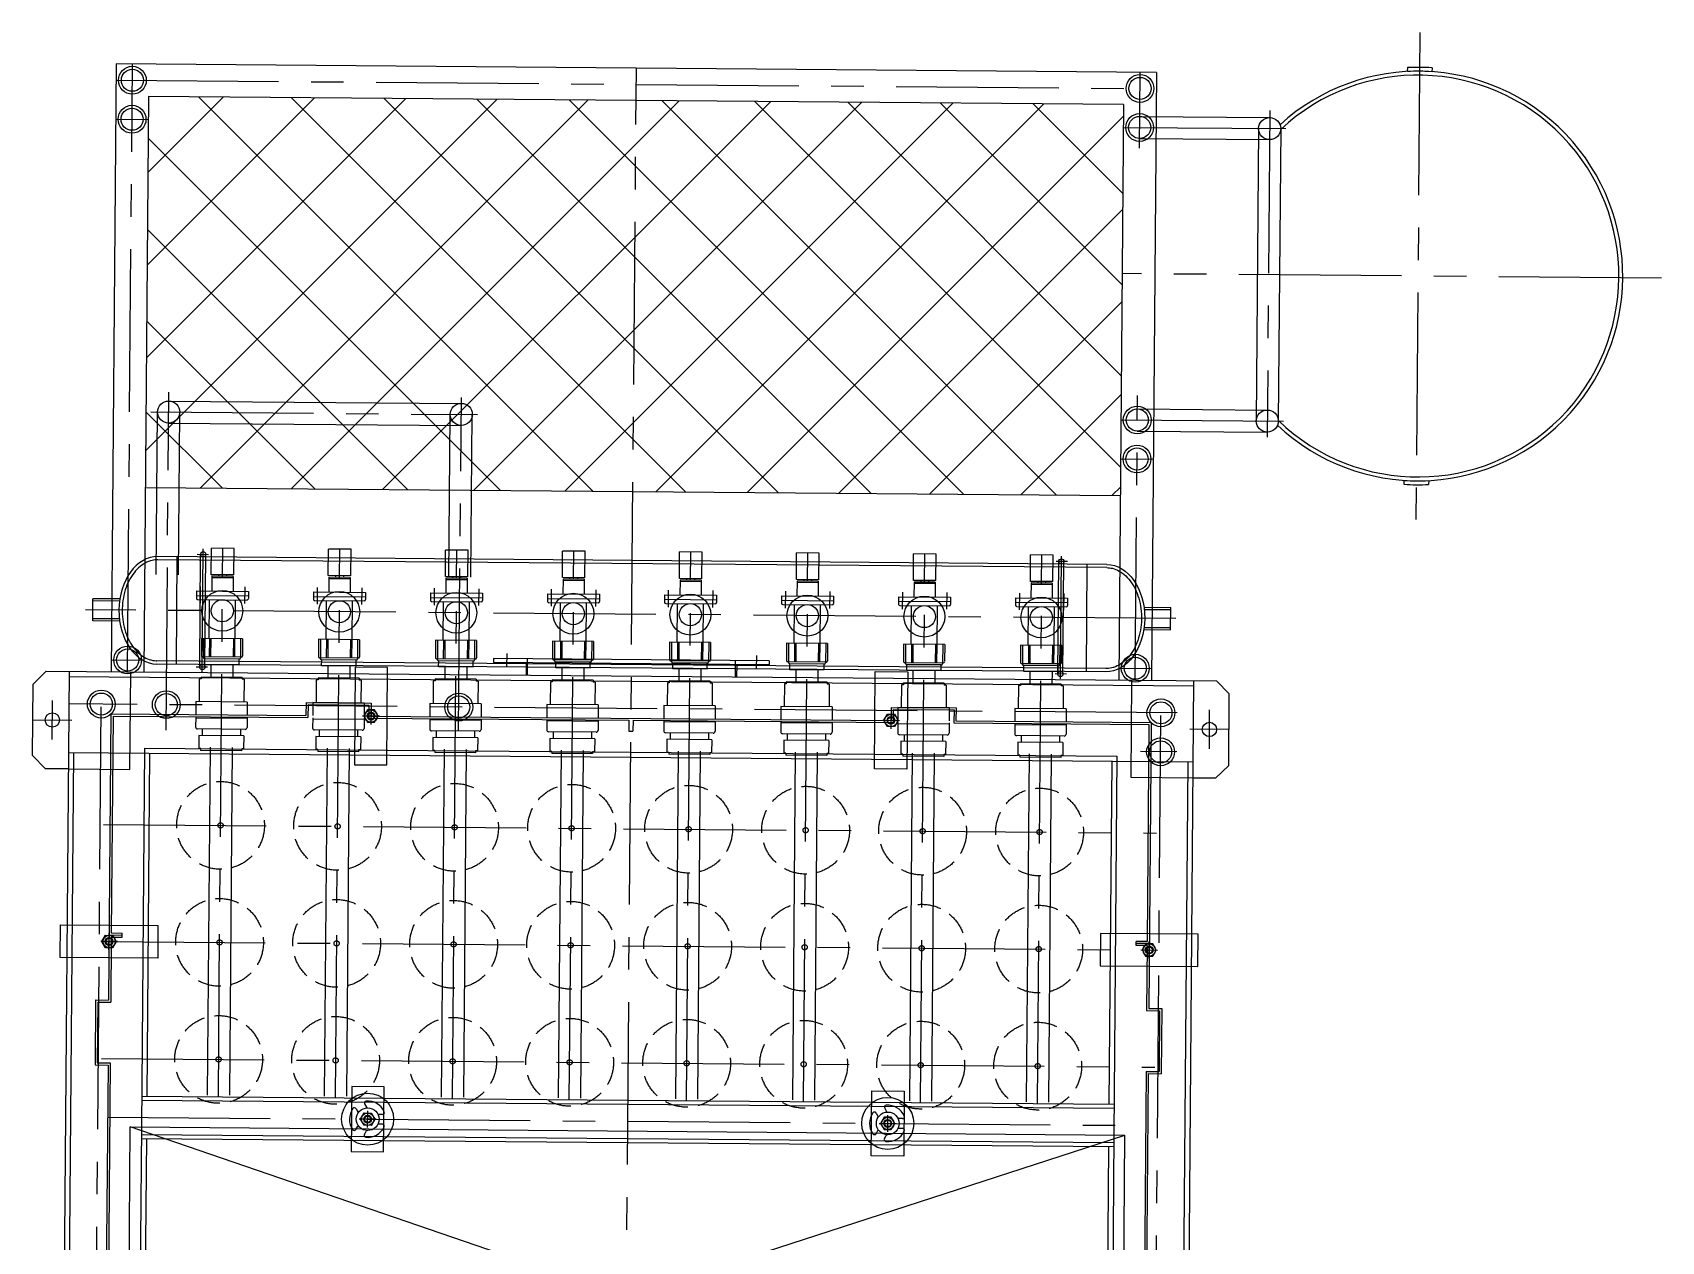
# Model space of a CAD drawing. Header units: millimetres. Extents: x 10462777 to 22643323, y 453826 to 1389191.
# Drawn here: x 11218512 to 11221017, y 606717 to 608576 of the extents above; entities that cross this region are included whole.
import ezdxf

# ---------------------------------------------------------------- set-up
doc = ezdxf.new("R2010")
doc.units = ezdxf.units.MM
doc.header["$LTSCALE"] = 200
doc.header["$MEASUREMENT"] = 0
doc.linetypes.add('CENTER', pattern=[2, 1.25, -0.25, 0.25, -0.25])
doc.linetypes.add('HIDDEN_KS1', pattern=[0.26, 0.18, -0.08])
doc.layers.get('0').update_dxf_attribs({"linetype": 'CONTINUOUS'})
for name, color, linetype in [('1', 1, 'CENTER'), ('2', 2, 'CONTINUOUS'), ('3', 3, 'HIDDEN_KS1'), ('4', 4, 'CONTINUOUS'), ('CL', 3, 'CONTINUOUS'), ('panel', 4, 'CONTINUOUS'), ('RD', 1, 'CONTINUOUS')]:
    doc.layers.add(name, color=color, linetype=linetype)

# ---------------------------------------------------------------- blocks, each defined once
blk = doc.blocks.new('shot mc')
at = {"layer": '4'}
h = blk.add_hatch(dxfattribs=at)
h.set_pattern_fill('ANSI37', color=256, scale=800, angle=180, style=0)
h.set_pattern_definition([(135, (24178851.41, 441227.22), (70.7106781, 70.7106781), []), (45, (24178851.41, 441227.22), (70.7106781, -70.7106781), [])])
h.paths.add_polyline_path([(13124040.5, -241688.7), (13124035.6, -242289.8), (13124785.6, -242295.9), (13124790.5, -241694.9)])
h.paths.add_polyline_path([(13124035.6, -242289.8), (13124040.5, -241688.7), (13123290.6, -241682.6), (13123285.6, -242283.6)])
for p, q in [((13123241, -241632.2), (13123233.3, -242567.1)), ((13124840.9, -241645.3), (13123241, -241632.2)), ((13124840.9, -241645.3), (13124833.3, -242580.2)), ((13123290.6, -241682.6), (13123283.3, -242567.5)), ((13124790.5, -241694.9), (13123290.6, -241682.6)), ((13124790.5, -241694.9), (13124783.3, -242579.8)), ((13123285.6, -242283.6), (13124785.6, -242295.9)), ((13123204.9, -242488.9), (13123205.2, -242454.9)), ((13123246.5, -242455.2), (13123205.2, -242454.9)), ((13123246.2, -242489.2), (13123204.9, -242488.9)), ((13124821.9, -242468.1), (13124863.2, -242468.5)), ((13124862.9, -242502.5), (13124863.2, -242468.5)), ((13124821.6, -242502.1), (13124862.9, -242502.5)), ((13123112.3, -242696.1), (13123113.2, -242586.1)), ((13123113.2, -242586.1), (13123133.3, -242566.3)), ((13123133.3, -242566.3), (13124933.3, -242581.1)), ((13123168.3, -242566.6), (13123152.7, -244476.5)), ((13123168.3, -242574.6), (13124898.2, -242588.8)), ((13124898.3, -242580.8), (13124882.6, -244490.7)), ((13124953.1, -242601.2), (13124933.3, -242581.1)), ((13124952.2, -242711.2), (13124953.1, -242601.2)), ((13123627.4, -242625.9), (13123621.8, -242635.3)), ((13123621.8, -242635.3), (13123627.2, -242644.9)), ((13123638.3, -242625.9), (13123627.4, -242625.9)), ((13123638.2, -242644.9), (13123643.7, -242635.5)), ((13123643.7, -242635.5), (13123638.3, -242625.9)), ((13124421.8, -242641.9), (13124427.3, -242632.4)), ((13124427.3, -242632.4), (13124438.3, -242632.5)), ((13124438.3, -242632.5), (13124443.7, -242642)), ((13123627.2, -242644.9), (13123638.2, -242644.9)), ((13124427.2, -242651.4), (13124421.8, -242641.9)), ((13124438.2, -242651.5), (13124427.2, -242651.4)), ((13124443.7, -242642), (13124438.2, -242651.5)), ((13123284.4, -242684.5), (13123279.6, -243267.5)), ((13123284.4, -242684.5), (13124780.3, -242696.8)), ((13123132.1, -242716.3), (13123112.3, -242696.1)), ((13123175.3, -242691.7), (13123161.7, -244351.6)), ((13123167.3, -242691.6), (13124897.2, -242705.8)), ((13123292.3, -242692.6), (13123288, -243220.1)), ((13124772.2, -242704.7), (13124767.9, -243232.2)), ((13124780.3, -242696.8), (13124775.5, -243279.8)), ((13124889.2, -242705.7), (13124875.6, -244365.6)), ((13124932, -242731), (13124952.2, -242711.2)), ((13123167.1, -242716.6), (13123132.1, -242716.3)), ((13124932, -242731), (13124897, -242730.8)), ((13123218.9, -242982), (13123224.5, -242972.6)), ((13123224.4, -242991.6), (13123218.9, -242982)), ((13123224.5, -242972.6), (13123235.5, -242972.7)), ((13123240.9, -242982.2), (13123235.3, -242991.7)), ((13123235.5, -242972.7), (13123240.9, -242982.2)), ((13124824.5, -242985.7), (13124818.9, -242995.1)), ((13124835.4, -242985.8), (13124824.5, -242985.7)), ((13124840.8, -242995.3), (13124835.4, -242985.8)), ((13123235.3, -242991.7), (13123224.4, -242991.6)), ((13124818.9, -242995.1), (13124824.3, -243004.7)), ((13124824.3, -243004.7), (13124835.3, -243004.8)), ((13124835.3, -243004.8), (13124840.8, -242995.3)), ((13123279.9, -243226), (13124775.9, -243238.3)), ((13123280, -243220), (13124775.9, -243232.3)), ((13123616.7, -243255.3), (13123622.3, -243245.8)), ((13123622.1, -243264.8), (13123616.7, -243255.3)), ((13123633.1, -243264.9), (13123622.1, -243264.8)), ((13123622.3, -243245.8), (13123633.3, -243245.9)), ((13123638.7, -243255.5), (13123633.1, -243264.9)), ((13123633.3, -243245.9), (13123638.7, -243255.5)), ((13124422.3, -243252.4), (13124416.7, -243261.8)), ((13124416.7, -243261.8), (13124422.1, -243271.4)), ((13124433.2, -243252.5), (13124422.3, -243252.4)), ((13124433.1, -243271.5), (13124438.6, -243262)), ((13124438.6, -243262), (13124433.2, -243252.5)), ((13123258.4, -243777.4), (13123262.6, -243267.4)), ((13123262.6, -243267.4), (13124792.5, -243279.9)), ((13124422.1, -243271.4), (13124433.1, -243271.5)), ((13124788.4, -243789.9), (13124792.5, -243279.9))]:
    blk.add_line(p, q)
at = {"color": 3, "linetype": 'Continuous'}
for p, q in [((13123387.2, -242417.9), (13123387.5, -242377.1)), ((13123422.2, -242377.4), (13123387.5, -242377.1)), ((13123421.9, -242418.2), (13123422.2, -242377.4)), ((13123567.2, -242419.4), (13123567.5, -242378.6)), ((13123602.2, -242378.9), (13123567.5, -242378.6)), ((13123601.9, -242419.7), (13123602.2, -242378.9)), ((13123747.2, -242420.9), (13123747.5, -242380.1)), ((13123782.2, -242380.4), (13123747.5, -242380.1)), ((13123781.9, -242421.2), (13123782.2, -242380.4)), ((13123927.2, -242422.3), (13123927.5, -242381.6)), ((13123962.2, -242381.8), (13123927.5, -242381.6)), ((13123961.9, -242422.6), (13123962.2, -242381.8)), ((13124107.2, -242423.8), (13124107.5, -242383)), ((13124142.2, -242383.3), (13124107.5, -242383)), ((13124141.9, -242424.1), (13124142.2, -242383.3)), ((13124287.2, -242425.3), (13124287.5, -242384.5)), ((13124322.2, -242384.8), (13124287.5, -242384.5)), ((13124321.8, -242425.6), (13124322.2, -242384.8)), ((13124467.2, -242426.8), (13124467.5, -242386)), ((13124502.2, -242386.3), (13124467.5, -242386)), ((13124501.8, -242427.1), (13124502.2, -242386.3)), ((13124647.2, -242428.2), (13124647.5, -242387.5)), ((13124682.2, -242387.7), (13124647.5, -242387.5)), ((13124681.8, -242428.5), (13124682.2, -242387.7)), ((13123388.2, -242420.3), (13123388, -242443.2)), ((13123398.4, -242418), (13123398.4, -242420.4)), ((13123410.6, -242418.1), (13123410.6, -242420.5)), ((13123420.8, -242420.6), (13123420.6, -242443.4)), ((13123568.2, -242421.8), (13123568, -242444.6)), ((13123578.4, -242419.5), (13123578.4, -242421.9)), ((13123590.6, -242419.6), (13123590.6, -242422)), ((13123600.8, -242422.1), (13123600.6, -242444.9)), ((13123748.2, -242423.3), (13123748, -242446.1)), ((13123758.4, -242421), (13123758.4, -242423.4)), ((13123770.6, -242421.1), (13123770.6, -242423.5)), ((13123780.8, -242423.5), (13123780.6, -242446.4)), ((13123928.2, -242424.7), (13123928, -242447.6)), ((13123938.4, -242422.4), (13123938.4, -242424.8)), ((13123950.6, -242422.5), (13123950.6, -242424.9)), ((13123960.8, -242425), (13123960.6, -242447.9)), ((13124108.2, -242426.2), (13124108, -242449.1)), ((13124118.4, -242423.9), (13124118.4, -242426.3)), ((13124130.6, -242424), (13124130.6, -242426.4)), ((13124140.8, -242426.5), (13124140.6, -242449.3)), ((13124288.2, -242427.7), (13124288, -242450.5)), ((13124298.4, -242425.4), (13124298.4, -242427.8)), ((13124310.6, -242425.5), (13124310.6, -242427.9)), ((13124320.8, -242428), (13124320.6, -242450.8)), ((13124468.2, -242429.2), (13124468, -242452)), ((13124478.4, -242426.9), (13124478.4, -242429.3)), ((13124490.6, -242427), (13124490.6, -242429.4)), ((13124500.8, -242429.4), (13124500.6, -242452.3)), ((13124648.2, -242430.7), (13124648, -242453.5)), ((13124658.4, -242428.3), (13124658.4, -242430.7)), ((13124670.6, -242428.4), (13124670.6, -242430.8)), ((13124680.8, -242430.9), (13124680.6, -242453.8)), ((13123383.7, -242516), (13123384.2, -242456.4)), ((13123423.7, -242516.3), (13123424.2, -242456.7)), ((13123563.7, -242517.4), (13123564.2, -242457.9)), ((13123603.7, -242517.8), (13123604.2, -242458.2)), ((13123743.7, -242518.9), (13123744.2, -242459.3)), ((13123783.7, -242519.2), (13123784.2, -242459.7)), ((13123923.7, -242520.4), (13123924.2, -242460.8)), ((13123963.7, -242520.7), (13123964.2, -242461.1)), ((13124103.7, -242521.9), (13124104.2, -242462.3)), ((13124143.7, -242522.2), (13124144.2, -242462.6)), ((13124283.7, -242523.3), (13124284.2, -242463.8)), ((13124323.7, -242523.7), (13124324.2, -242464.1)), ((13124463.7, -242524.8), (13124464.2, -242465.2)), ((13124503.7, -242525.1), (13124504.2, -242465.6)), ((13124643.7, -242526.3), (13124644.2, -242466.7)), ((13124683.7, -242526.6), (13124684.2, -242467)), ((13123435.3, -242516.4), (13123372.1, -242515.9)), ((13123615.3, -242517.9), (13123552.1, -242517.3)), ((13123795.3, -242519.3), (13123732.1, -242518.8)), ((13123975.3, -242520.8), (13123912.1, -242520.3)), ((13124155.3, -242522.3), (13124092.1, -242521.8)), ((13124335.3, -242523.8), (13124272.1, -242523.2)), ((13124515.3, -242525.2), (13124452.1, -242524.7)), ((13124695.3, -242526.7), (13124632.1, -242526.2)), ((13123386.4, -242556.8), (13123386.3, -242575.4)), ((13123420.4, -242557), (13123420.3, -242575.7)), ((13123566.4, -242558.2), (13123566.2, -242576.9)), ((13123600.4, -242558.5), (13123600.2, -242577.1)), ((13123746.4, -242559.7), (13123746.2, -242578.3)), ((13123780.4, -242560), (13123780.2, -242578.6)), ((13123926.4, -242561.2), (13123926.2, -242579.8)), ((13123960.4, -242561.5), (13123960.2, -242580.1)), ((13124106.4, -242562.7), (13124106.2, -242581.3)), ((13124140.4, -242562.9), (13124140.2, -242581.6)), ((13124286.4, -242564.1), (13124286.2, -242582.8)), ((13124320.4, -242564.4), (13124320.2, -242583)), ((13124466.4, -242565.6), (13124466.2, -242584.2)), ((13124500.4, -242565.9), (13124500.2, -242584.5)), ((13124646.4, -242567.1), (13124646.2, -242585.7)), ((13124680.4, -242567.4), (13124680.2, -242586)), ((13123385.4, -242683.4), (13123381, -243218.4)), ((13123419.4, -242683.7), (13123415, -243218.6)), ((13123565.4, -242684.8), (13123561, -243219.8)), ((13123599.4, -242685.1), (13123595, -243220.1)), ((13123745.4, -242686.3), (13123741, -243221.3)), ((13123779.4, -242686.6), (13123775, -243221.6)), ((13123925.4, -242687.8), (13123921, -243222.8)), ((13123959.4, -242688.1), (13123955, -243223.1)), ((13124105.3, -242689.3), (13124101, -243224.3)), ((13124139.3, -242689.6), (13124135, -243224.5)), ((13124285.3, -242690.7), (13124281, -243225.7)), ((13124319.3, -242691), (13124315, -243226)), ((13124465.3, -242692.2), (13124461, -243227.2)), ((13124499.3, -242692.5), (13124494.9, -243227.5)), ((13124645.3, -242693.7), (13124640.9, -243228.7)), ((13124679.3, -242694), (13124674.9, -243229))]:
    blk.add_line(p, q, dxfattribs=at)
at = {"color": 1, "linetype": 'CENTER'}
for p, q in [((13123370.2, -242436), (13123370, -242461.8)), ((13123438.6, -242436.5), (13123438.4, -242462.4)), ((13123550.2, -242437.5), (13123550, -242463.3)), ((13123618.6, -242438), (13123618.4, -242463.8)), ((13123730.2, -242438.9), (13123730, -242464.8)), ((13123798.6, -242439.5), (13123798.4, -242465.3)), ((13123910.2, -242440.4), (13123910, -242466.2)), ((13123978.6, -242441), (13123978.4, -242466.8)), ((13124090.2, -242441.9), (13124090, -242467.7)), ((13124158.6, -242442.4), (13124158.4, -242468.3)), ((13124270.2, -242443.4), (13124270, -242469.2)), ((13124338.6, -242443.9), (13124338.3, -242469.7)), ((13124450.2, -242444.8), (13124450, -242470.7)), ((13124518.6, -242445.4), (13124518.3, -242471.2)), ((13124630.2, -242446.3), (13124629.9, -242472.1)), ((13124698.5, -242446.9), (13124698.3, -242472.7))]:
    blk.add_line(p, q, dxfattribs=at)
at = {"color": 3}
for p, q in [((13123420.8, -242420.6), (13123388.2, -242420.3)), ((13123420.8, -242422.9), (13123388.2, -242422.6)), ((13123600.8, -242422.1), (13123568.2, -242421.8)), ((13123600.8, -242424.3), (13123568.2, -242424.1)), ((13123780.8, -242423.5), (13123748.2, -242423.3)), ((13123780.8, -242425.8), (13123748.2, -242425.6)), ((13123960.8, -242425), (13123928.2, -242424.7)), ((13123960.8, -242427.3), (13123928.2, -242427)), ((13124140.8, -242426.5), (13124108.2, -242426.2)), ((13124140.8, -242428.8), (13124108.2, -242428.5)), ((13124320.8, -242428), (13124288.2, -242427.7)), ((13124320.8, -242430.2), (13124288.2, -242430)), ((13124500.8, -242431.7), (13124468.1, -242431.5)), ((13124500.8, -242429.4), (13124468.2, -242429.2)), ((13124680.8, -242433.2), (13124648.1, -242432.9)), ((13124680.8, -242430.9), (13124648.2, -242430.7)), ((13123364.3, -242443), (13123364.2, -242454.2)), ((13123364.3, -242443), (13123444.3, -242443.6)), ((13123364.3, -242449.9), (13123444.3, -242450.6)), ((13123366.3, -242456.2), (13123442.2, -242456.9)), ((13123444.3, -242443.6), (13123444.2, -242454.8)), ((13123544.3, -242444.4), (13123544.2, -242455.7)), ((13123544.3, -242444.4), (13123624.3, -242445.1)), ((13123544.3, -242451.4), (13123624.3, -242452)), ((13123546.3, -242457.7), (13123622.2, -242458.3)), ((13123624.3, -242445.1), (13123624.2, -242456.3)), ((13123724.3, -242445.9), (13123724.2, -242457.1)), ((13123724.3, -242445.9), (13123804.3, -242446.6)), ((13123724.3, -242452.8), (13123804.3, -242453.5)), ((13123726.3, -242459.2), (13123802.2, -242459.8)), ((13123804.3, -242446.6), (13123804.2, -242457.8)), ((13123904.3, -242447.4), (13123904.2, -242458.6)), ((13123904.3, -242447.4), (13123984.3, -242448.1)), ((13123904.3, -242454.3), (13123984.3, -242455)), ((13123906.3, -242460.7), (13123982.2, -242461.3)), ((13123984.3, -242448.1), (13123984.2, -242459.3)), ((13124084.3, -242448.9), (13124084.2, -242460.1)), ((13124084.3, -242448.9), (13124164.3, -242449.5)), ((13124084.3, -242455.8), (13124164.3, -242456.5)), ((13124086.2, -242462.1), (13124162.2, -242462.8)), ((13124164.3, -242449.5), (13124164.2, -242460.7)), ((13124264.3, -242450.3), (13124264.2, -242461.6)), ((13124264.3, -242450.3), (13124344.3, -242451)), ((13124264.3, -242457.3), (13124344.3, -242457.9)), ((13124266.2, -242463.6), (13124342.2, -242464.2)), ((13124344.3, -242451), (13124344.2, -242462.2)), ((13124444.3, -242451.8), (13124444.2, -242463)), ((13124444.2, -242458.7), (13124524.2, -242459.4)), ((13124444.3, -242451.8), (13124524.3, -242452.5)), ((13124524.3, -242452.5), (13124524.2, -242463.7)), ((13124624.3, -242453.3), (13124624.2, -242464.5)), ((13124624.2, -242460.2), (13124704.2, -242460.9)), ((13124624.3, -242453.3), (13124704.3, -242454)), ((13124704.3, -242454), (13124704.2, -242465.2)), ((13124446.2, -242465.1), (13124522.2, -242465.7)), ((13124626.2, -242466.6), (13124702.1, -242467.2)), ((13123372.1, -242515.9), (13123371.9, -242542.4)), ((13123375.2, -242515.9), (13123375, -242545.5)), ((13123384.4, -242516), (13123384.1, -242544.5)), ((13123386.4, -242516), (13123386.2, -242544.5)), ((13123421.1, -242516.3), (13123420.8, -242544.8)), ((13123423.1, -242516.3), (13123422.9, -242544.8)), ((13123432.3, -242516.4), (13123432, -242545.9)), ((13123435.3, -242516.4), (13123435.1, -242542.9)), ((13123552.1, -242517.3), (13123551.9, -242543.8)), ((13123555.2, -242517.4), (13123554.9, -242546.9)), ((13123564.4, -242517.4), (13123564.1, -242546)), ((13123566.4, -242517.5), (13123566.2, -242546)), ((13123601.1, -242517.7), (13123600.8, -242546.3)), ((13123603.1, -242517.8), (13123602.9, -242546.3)), ((13123612.3, -242517.8), (13123612, -242547.4)), ((13123615.3, -242517.9), (13123615.1, -242544.4)), ((13123732.1, -242518.8), (13123731.9, -242545.3)), ((13123735.2, -242518.8), (13123734.9, -242548.4)), ((13123744.4, -242518.9), (13123744.1, -242547.5)), ((13123746.4, -242518.9), (13123746.2, -242547.5)), ((13123781.1, -242519.2), (13123780.8, -242547.8)), ((13123783.1, -242519.2), (13123782.9, -242547.8)), ((13123792.3, -242519.3), (13123792, -242548.9)), ((13123795.3, -242519.3), (13123795.1, -242545.8)), ((13123912.1, -242520.3), (13123911.9, -242546.8)), ((13123915.2, -242520.3), (13123914.9, -242549.9)), ((13123924.4, -242520.4), (13123924.1, -242548.9)), ((13123926.4, -242520.4), (13123926.2, -242549)), ((13123961.1, -242520.7), (13123960.8, -242549.2)), ((13123963.1, -242520.7), (13123962.9, -242549.3)), ((13123972.3, -242520.8), (13123972, -242550.3)), ((13123975.3, -242520.8), (13123975.1, -242547.3)), ((13124092.1, -242521.8), (13124091.9, -242548.3)), ((13124095.2, -242521.8), (13124094.9, -242551.4)), ((13124104.3, -242521.9), (13124104.1, -242550.4)), ((13124106.4, -242521.9), (13124106.2, -242550.4)), ((13124141, -242522.2), (13124140.8, -242550.7)), ((13124143.1, -242522.2), (13124142.9, -242550.7)), ((13124152.3, -242522.3), (13124152, -242551.8)), ((13124155.3, -242522.3), (13124155.1, -242548.8)), ((13124272.1, -242523.2), (13124271.9, -242549.7)), ((13124275.2, -242523.3), (13124274.9, -242552.8)), ((13124284.3, -242523.3), (13124284.1, -242551.9)), ((13124286.4, -242523.4), (13124286.1, -242551.9)), ((13124321, -242523.6), (13124320.8, -242552.2)), ((13124323.1, -242523.7), (13124322.8, -242552.2)), ((13124332.3, -242523.7), (13124332, -242553.3)), ((13124335.3, -242523.8), (13124335.1, -242550.3)), ((13124452.1, -242524.7), (13124451.9, -242551.2)), ((13124455.2, -242524.7), (13124454.9, -242554.3)), ((13124464.3, -242524.8), (13124464.1, -242553.4)), ((13124466.4, -242524.8), (13124466.1, -242553.4)), ((13124501, -242525.1), (13124500.8, -242553.7)), ((13124503.1, -242525.1), (13124502.8, -242553.7)), ((13124512.3, -242525.2), (13124512, -242554.8)), ((13124515.3, -242525.2), (13124515.1, -242551.7)), ((13124632.1, -242526.2), (13124631.9, -242552.7)), ((13124635.2, -242526.2), (13124634.9, -242555.8)), ((13124644.3, -242526.3), (13124644.1, -242554.8)), ((13124646.4, -242526.3), (13124646.1, -242554.9)), ((13124681, -242526.6), (13124680.8, -242555.1)), ((13124683.1, -242526.6), (13124682.8, -242555.2)), ((13124692.2, -242526.7), (13124692, -242556.2)), ((13124695.3, -242526.7), (13124695.1, -242553.2)), ((13123433.1, -242544.9), (13123373.9, -242544.4)), ((13123376.9, -242556.7), (13123377, -242547.5)), ((13123429.9, -242557.1), (13123376.9, -242556.7)), ((13123430, -242547.9), (13123377, -242547.5)), ((13123429.9, -242557.1), (13123430, -242547.9)), ((13123613.1, -242546.4), (13123553.9, -242545.9)), ((13123556.9, -242558.2), (13123557, -242549)), ((13123609.9, -242558.6), (13123556.9, -242558.2)), ((13123610, -242549.4), (13123557, -242549)), ((13123609.9, -242558.6), (13123610, -242549.4)), ((13123793.1, -242547.9), (13123733.9, -242547.4)), ((13123736.9, -242559.6), (13123737, -242550.5)), ((13123789.9, -242560.1), (13123736.9, -242559.6)), ((13123790, -242550.9), (13123737, -242550.5)), ((13123789.9, -242560.1), (13123790, -242550.9)), ((13123973.1, -242549.3), (13123913.9, -242548.9)), ((13123916.9, -242561.1), (13123917, -242551.9)), ((13123969.9, -242561.5), (13123916.9, -242561.1)), ((13123970, -242552.4), (13123917, -242551.9)), ((13123969.9, -242561.5), (13123970, -242552.4)), ((13124153, -242550.8), (13124093.9, -242550.3)), ((13124096.9, -242562.6), (13124097, -242553.4)), ((13124149.9, -242563), (13124096.9, -242562.6)), ((13124150, -242553.8), (13124097, -242553.4)), ((13124149.9, -242563), (13124150, -242553.8)), ((13124333, -242552.3), (13124273.9, -242551.8)), ((13124276.9, -242564.1), (13124276.9, -242554.9)), ((13124330, -242555.3), (13124276.9, -242554.9)), ((13124329.9, -242564.5), (13124276.9, -242564.1)), ((13124329.9, -242564.5), (13124330, -242555.3)), ((13124513, -242553.8), (13124453.9, -242553.3)), ((13124456.9, -242565.5), (13124456.9, -242556.4)), ((13124510, -242556.8), (13124456.9, -242556.4)), ((13124509.9, -242566), (13124510, -242556.8)), ((13124693, -242555.2), (13124633.9, -242554.8)), ((13124636.9, -242567), (13124636.9, -242557.8)), ((13124689.9, -242558.3), (13124636.9, -242557.8)), ((13124689.9, -242567.4), (13124689.9, -242558.3)), ((13124509.9, -242566), (13124456.9, -242565.5)), ((13124689.9, -242567.4), (13124636.9, -242567))]:
    blk.add_line(p, q, dxfattribs=at)
for centre, radius in [((13123142.7, -242641.4), 11), ((13123632.8, -242635.4), 9.5), ((13123632.8, -242635.4), 4.99), ((13124432.7, -242642), 9.5), ((13124432.7, -242642), 4.99), ((13124922.6, -242656), 11), ((13123229.9, -242982.1), 9.5), ((13123229.9, -242982.1), 4.99), ((13124829.9, -242995.2), 9.5), ((13124829.9, -242995.2), 4.99), ((13123627.7, -243255.4), 9.5), ((13123627.7, -243255.4), 4.99), ((13124427.7, -243261.9), 9.5), ((13124427.7, -243261.9), 4.99)]:
    blk.add_circle(centre, radius)
for centre, start, end in [((13123366.3, -242454.2), 179.5305, 269.5305), ((13123442.2, -242454.8), 269.5305, 359.5305), ((13123546.3, -242455.7), 179.5305, 269.5305), ((13123622.2, -242456.3), 269.5305, 359.5305), ((13123726.3, -242457.2), 179.5305, 269.5305), ((13123802.2, -242457.8), 269.5305, 359.5305), ((13123906.3, -242458.6), 179.5305, 269.5305), ((13123982.2, -242459.3), 269.5305, 359.5305), ((13124086.3, -242460.1), 179.5305, 269.5305), ((13124162.2, -242460.7), 269.5305, 359.5305), ((13124266.3, -242461.6), 179.5305, 269.5305), ((13124342.2, -242462.2), 269.5305, 359.5305), ((13124446.3, -242463.1), 179.5305, 269.5305), ((13124522.2, -242463.7), 269.5305, 359.5305), ((13124626.2, -242464.5), 179.5305, 269.5305), ((13124702.2, -242465.2), 269.5305, 359.5305), ((13123374, -242542.4), 179.5305, 269.5305), ((13123377, -242545.5), 179.5305, 269.5305), ((13123430, -242545.9), 269.5305, 359.5305), ((13123433.1, -242542.9), 269.5305, 359.5305), ((13123554, -242543.9), 179.5305, 269.5305), ((13123557, -242546.9), 179.5305, 269.5305), ((13123610, -242547.4), 269.5305, 359.5305), ((13123613.1, -242544.3), 269.5305, 359.5305), ((13123733.9, -242545.3), 179.5305, 269.5305), ((13123737, -242548.4), 179.5305, 269.5305), ((13123790, -242548.9), 269.5305, 359.5305), ((13123793.1, -242545.8), 269.5305, 359.5305), ((13123913.9, -242546.8), 179.5305, 269.5305), ((13123917, -242549.9), 179.5305, 269.5305), ((13123970, -242550.3), 269.5305, 359.5305), ((13123973.1, -242547.3), 269.5305, 359.5305), ((13124093.9, -242548.3), 179.5305, 269.5305), ((13124097, -242551.4), 179.5305, 269.5305), ((13124150, -242551.8), 269.5305, 359.5305), ((13124153.1, -242548.8), 269.5305, 359.5305), ((13124273.9, -242549.8), 179.5305, 269.5305), ((13124277, -242552.8), 179.5305, 269.5305), ((13124330, -242553.3), 269.5305, 359.5305), ((13124333.1, -242550.2), 269.5305, 359.5305), ((13124453.9, -242551.2), 179.5305, 269.5305), ((13124457, -242554.3), 179.5305, 269.5305), ((13124510, -242554.8), 269.5305, 359.5305), ((13124513.1, -242551.7), 269.5305, 359.5305), ((13124633.9, -242552.7), 179.5305, 269.5305), ((13124637, -242555.8), 179.5305, 269.5305), ((13124690, -242556.2), 269.5305, 359.5305), ((13124693, -242553.2), 269.5305, 359.5305)]:
    blk.add_arc(centre, 2.04, start, end, dxfattribs=at)
at = {"layer": '1'}
for p, q in [((13125246.4, -241584.1), (13125240.3, -242333)), ((13123258.3, -242567.3), (13123266, -241632.4)), ((13123240.8, -241657.2), (13124840.7, -241670.3)), ((13124017.3, -244525.3), (13124041, -241638.7)), ((13124815, -241761.8), (13124815.9, -241645.1)), ((13125015.5, -241704.1), (13125011.3, -242206.2)), ((13123240.3, -241717.2), (13123290.3, -241717.6)), ((13124790.2, -241729.9), (13125043.7, -241731.9)), ((13125617.8, -241961.6), (13124788.4, -241954.8)), ((13123317.6, -242656.9), (13123321.8, -242137.1)), ((13123767.6, -242658.5), (13123771.8, -242145.6)), ((13124808.3, -242580), (13124811.9, -242142.4)), ((13123294.4, -242167.6), (13123796.6, -242171.7)), ((13124786.5, -242179.8), (13125037.4, -242181.9)), ((13124786.1, -242239.8), (13124836.1, -242240.2)), ((13123365.3, -242386.6), (13123382.9, -242386.7)), ((13123373.3, -242567.3), (13123374.9, -242377.9)), ((13123398, -243221), (13123404.9, -242377.3)), ((13123578, -243222.5), (13123584.9, -242378.8)), ((13123758, -243223.9), (13123764.9, -242380.2)), ((13123937.9, -243225.4), (13123944.9, -242381.7)), ((13124117.9, -243226.9), (13124124.9, -242383.2)), ((13124297.9, -243228.4), (13124304.8, -242384.7)), ((13124477.9, -243229.8), (13124484.8, -242386.1)), ((13124657.9, -243231.3), (13124664.8, -242387.6)), ((13124704.3, -242397.6), (13124686.7, -242397.4)), ((13124693.3, -242578.1), (13124694.8, -242389.6)), ((13124871, -242485.5), (13123193.5, -242471.8)), ((13123233.5, -242548.8), (13123283.5, -242549.3)), ((13123363.8, -242559.8), (13123381.4, -242559.9)), ((13123841.6, -242539.3), (13123841.4, -242559.5)), ((13124225.6, -242542.4), (13124225.4, -242562.7)), ((13124783.4, -242561.5), (13124833.4, -242562)), ((13123202.7, -244470.9), (13123218.3, -242575)), ((13124702.9, -242570.8), (13124685.3, -242570.6)), ((13123142.5, -242671.4), (13123143, -242611.4)), ((13124832.7, -244484.3), (13124848.1, -242605.4)), ((13124872.9, -242630.6), (13123167.9, -242616.6)), ((13124922.4, -242686), (13124922.9, -242626)), ((13123112.7, -242641.1), (13123172.7, -242641.6)), ((13124952.6, -242656.2), (13124892.6, -242655.7)), ((13124872.4, -242690.6), (13124816.6, -242690.1)), ((13123221.4, -242802), (13124841.3, -242815.3)), ((13123219.9, -242982), (13124839.9, -242995.3)), ((13123218.4, -243162), (13124838.4, -243175.3)), ((13123227.7, -243252.1), (13124827.7, -243265.2))]:
    blk.add_line(p, q, dxfattribs=at)
at = {"layer": '2'}
for p, q in [((13123246, -242458.4), (13123205.2, -242458.1)), ((13123245.8, -242486), (13123204.9, -242485.7)), ((13124822.3, -242471.3), (13124863.2, -242471.7)), ((13124822.1, -242498.9), (13124863, -242499.3)), ((13124245.5, -242550.4), (13123821.5, -242546.9)), ((13123821.5, -242546.9), (13123821.5, -242552.9)), ((13124245.4, -242556.4), (13123821.5, -242552.9)), ((13123871.5, -242553.4), (13123871.3, -242572.4)), ((13123873.6, -242572.4), (13123873.8, -242547.4)), ((13124193.2, -242550), (13124193, -242575)), ((13124195.4, -242556), (13124195.3, -242575)), ((13124245.5, -242550.4), (13124245.4, -242556.4)), ((13123262.1, -242717.4), (13123263.3, -242567.4)), ((13124802, -242730), (13124803.3, -242580)), ((13123232.8, -242632.1), (13123229.2, -243072.1)), ((13123232.8, -242632.1), (13123532.8, -242634.6)), ((13123236, -242635.3), (13123233.2, -242968.9)), ((13123236, -242635.3), (13123535.9, -242637.8)), ((13123532.9, -242614.6), (13123532.8, -242634.6)), ((13123532.9, -242614.6), (13123632.9, -242615.4)), ((13123536.1, -242617.8), (13123535.9, -242637.8)), ((13123536.1, -242617.8), (13123629.7, -242618.6)), ((13123629.7, -242618.6), (13123629.5, -242638.6)), ((13123629.5, -242638.6), (13124029.5, -242641.9)), ((13123632.9, -242615.4), (13123632.8, -242635.4)), ((13123632.8, -242635.4), (13124432.7, -242642)), ((13124432.9, -242622), (13124432.7, -242642)), ((13124432.9, -242622), (13124532.9, -242622.8)), ((13124436.1, -242625.2), (13124435.9, -242645.2)), ((13124436.1, -242625.2), (13124529.7, -242625.9)), ((13124529.7, -242625.9), (13124529.5, -242645.9)), ((13124532.9, -242622.8), (13124532.7, -242642.8)), ((13124029.5, -242641.9), (13124029.4, -242658.7)), ((13124029.4, -242658.7), (13124035.8, -242658.7)), ((13124035.9, -242641.9), (13124035.8, -242658.7)), ((13124035.9, -242641.9), (13124435.9, -242645.2)), ((13124529.5, -242645.9), (13124829.5, -242648.4)), ((13124532.7, -242642.8), (13124832.7, -242645.2)), ((13124829.5, -242648.4), (13124826.8, -242982)), ((13124832.7, -242645.2), (13124829.1, -243085.2)), ((13123167.1, -242716.6), (13123262.1, -242717.4)), ((13124897, -242730.8), (13124802, -242730)), ((13123230, -242972.1), (13123250, -242972.3)), ((13123233.2, -242975.3), (13123232.4, -243075.3)), ((13123233.2, -242968.9), (13123250, -242969.1)), ((13123233.2, -242975.3), (13123250, -242975.5)), ((13123250, -242975.5), (13123250, -242969.1)), ((13124809.9, -242988.3), (13124810, -242981.9)), ((13124829.9, -242985.2), (13124809.9, -242985.1)), ((13124826.7, -242988.4), (13124809.9, -242988.3)), ((13124826.8, -242982), (13124810, -242981.9)), ((13124826.7, -242988.4), (13124825.9, -243088.4)), ((13123209.2, -243071.9), (13123208.4, -243171.9)), ((13123209.2, -243071.9), (13123229.2, -243072.1)), ((13123212.4, -243075.2), (13123211.6, -243168.8)), ((13123212.4, -243075.2), (13123232.4, -243075.3)), ((13124825.9, -243088.4), (13124845.9, -243088.6)), ((13124829.1, -243085.2), (13124849.1, -243085.4)), ((13124845.9, -243088.6), (13124845.1, -243182.2)), ((13124849.1, -243085.4), (13124848.3, -243185.4)), ((13123208.4, -243171.9), (13123228.4, -243172.1)), ((13123211.6, -243168.8), (13123231.6, -243168.9)), ((13123228.4, -243172.1), (13123222.6, -243872.1)), ((13123231.6, -243168.9), (13123225.8, -243875.3)), ((13124825.1, -243182), (13124819.3, -243888.4)), ((13124828.3, -243185.2), (13124822.6, -243885.2)), ((13124825.1, -243182), (13124845.1, -243182.2)), ((13124828.3, -243185.2), (13124848.3, -243185.4)), ((13123279.6, -243267.5), (13123270.6, -244360.5)), ((13123279.4, -243285), (13124775.4, -243297.3)), ((13123279.5, -243279), (13124775.4, -243291.3)), ((13123287.4, -243285.1), (13123283.5, -243760.1)), ((13124775.5, -243279.8), (13124766.6, -244372.7)), ((13124767.4, -243297.2), (13124763.5, -243772.2))]:
    blk.add_line(p, q, dxfattribs=at)
for centre, radius in [((13123404.1, -242473.5), 31.4), ((13123404.1, -242473.5), 17), ((13123584.1, -242475), 31.4), ((13123584.1, -242475), 17), ((13123764.1, -242476.5), 31.4), ((13123764.1, -242476.5), 17), ((13123944.1, -242477.9), 31.4), ((13123944.1, -242477.9), 17), ((13124124.1, -242479.4), 31.4), ((13124124.1, -242479.4), 17), ((13124304.1, -242480.9), 31.4), ((13124304.1, -242480.9), 17), ((13124484.1, -242482.4), 31.4), ((13124664, -242483.8), 31.4), ((13124484.1, -242482.4), 17), ((13124664, -242483.8), 17)]:
    blk.add_circle(centre, radius, dxfattribs=at)
at = {"layer": '3'}
for p, q in [((13123421.9, -242418.2), (13123387.2, -242417.9)), ((13123601.9, -242419.7), (13123567.2, -242419.4)), ((13123781.9, -242421.2), (13123747.2, -242420.9)), ((13123961.9, -242422.6), (13123927.2, -242422.3)), ((13124141.9, -242424.1), (13124107.2, -242423.8)), ((13124321.8, -242425.6), (13124287.2, -242425.3)), ((13124501.8, -242427.1), (13124467.2, -242426.8)), ((13124681.8, -242428.5), (13124647.2, -242428.2))]:
    blk.add_line(p, q, dxfattribs=at)
for centre, radius in [((13123401.4, -242803.5), 67.5), ((13123581.4, -242805), 67.5), ((13123761.4, -242806.5), 67.5), ((13123941.4, -242807.9), 67.5), ((13124121.4, -242809.4), 67.5), ((13124301.4, -242810.9), 67.5), ((13124481.4, -242812.4), 67.5), ((13124661.3, -242813.8), 67.5), ((13123401.4, -242803.5), 4), ((13123581.4, -242805), 4), ((13123761.4, -242806.5), 4), ((13123941.4, -242807.9), 4), ((13124121.4, -242809.4), 4), ((13124301.4, -242810.9), 4), ((13124481.4, -242812.4), 4), ((13124661.3, -242813.8), 4), ((13123399.9, -242983.5), 67.5), ((13123579.9, -242985), 67.5), ((13123759.9, -242986.5), 67.5), ((13123939.9, -242987.9), 67.5), ((13124119.9, -242989.4), 67.5), ((13124299.9, -242990.9), 67.5), ((13124479.9, -242992.4), 67.5), ((13124659.9, -242993.8), 67.5), ((13123399.9, -242983.5), 4), ((13123579.9, -242985), 4), ((13123759.9, -242986.5), 4), ((13123939.9, -242987.9), 4), ((13124119.9, -242989.4), 4), ((13124299.9, -242990.9), 4), ((13124479.9, -242992.4), 4), ((13124659.9, -242993.8), 4), ((13123398.4, -243163.5), 67.5), ((13123578.4, -243165), 67.5), ((13123758.4, -243166.4), 67.5), ((13123938.4, -243167.9), 67.5), ((13124118.4, -243169.4), 67.5), ((13124298.4, -243170.9), 67.5), ((13124478.4, -243172.3), 67.5), ((13124658.4, -243173.8), 67.5), ((13123398.4, -243163.5), 4), ((13123578.4, -243165), 4), ((13123758.4, -243166.4), 4), ((13123938.4, -243167.9), 4), ((13124118.4, -243169.4), 4), ((13124298.4, -243170.9), 4), ((13124478.4, -243172.3), 4), ((13124658.4, -243173.8), 4)]:
    blk.add_circle(centre, radius, dxfattribs=at)
at = {"layer": '4'}
for p, q in [((13125227, -241638), (13125226.9, -241644)), ((13125265, -241638.3), (13125264.9, -241644.3)), ((13124815.4, -241713.1), (13125015.4, -241714.7)), ((13124998.2, -241731.6), (13124994.5, -242181.5)), ((13125032.2, -241731.8), (13125028.5, -242181.8)), ((13124815.1, -241747.1), (13125015.1, -241748.7)), ((13123321.7, -242150.8), (13123771.7, -242154.5)), ((13124811.7, -242163), (13125011.7, -242164.7)), ((13123302.5, -242417.7), (13123304.6, -242167.7)), ((13123321.5, -242184.8), (13123771.4, -242188.5)), ((13123336.5, -242418), (13123338.6, -242168)), ((13123752.5, -242421.4), (13123754.6, -242171.4)), ((13123786.5, -242421.7), (13123788.6, -242171.7)), ((13124811.4, -242197), (13125011.4, -242198.7)), ((13125221.8, -242272.8), (13125221.7, -242278.8)), ((13125259.8, -242273.1), (13125259.7, -242279.2)), ((13123369.4, -242559.8), (13123370.8, -242386.6)), ((13123377.4, -242559.9), (13123378.8, -242386.7)), ((13124764.7, -242407.1), (13123304.7, -242395.1)), ((13124764.7, -242402.1), (13123304.8, -242390.1)), ((13123333.4, -242555.5), (13123334.8, -242390.3)), ((13124689.3, -242570.7), (13124690.8, -242397.5)), ((13124697.3, -242570.7), (13124698.8, -242397.5)), ((13124733.4, -242567), (13124734.7, -242401.8)), ((13124763.4, -242567.3), (13123303.4, -242555.3)), ((13124763.4, -242562.3), (13123303.5, -242550.3)), ((13123368.7, -242578.2), (13123368.4, -242613.2)), ((13123371.7, -242578.3), (13123368.7, -242578.2)), ((13123371.8, -242575.3), (13123371.7, -242578.3)), ((13123434.8, -242575.8), (13123371.8, -242575.3)), ((13123434.8, -242575.8), (13123434.7, -242578.8)), ((13123437.7, -242578.8), (13123434.7, -242578.8)), ((13123437.7, -242578.8), (13123437.4, -242613.8)), ((13123548.7, -242579.7), (13123548.4, -242614.7)), ((13123551.7, -242579.7), (13123548.7, -242579.7)), ((13123551.8, -242576.7), (13123551.7, -242579.7)), ((13123614.7, -242577.2), (13123551.8, -242576.7)), ((13123614.7, -242577.2), (13123614.7, -242580.2)), ((13123617.7, -242580.3), (13123614.7, -242580.2)), ((13123617.7, -242580.3), (13123617.4, -242615.3)), ((13123728.7, -242581.2), (13123728.4, -242616.2)), ((13123731.7, -242581.2), (13123728.7, -242581.2)), ((13123794.7, -242578.7), (13123731.7, -242578.2)), ((13123731.7, -242578.2), (13123731.7, -242581.2)), ((13123794.7, -242578.7), (13123794.7, -242581.7)), ((13123797.7, -242581.7), (13123794.7, -242581.7)), ((13123797.7, -242581.7), (13123797.4, -242616.7)), ((13123908.7, -242582.7), (13123908.4, -242617.7)), ((13123911.7, -242582.7), (13123908.7, -242582.7)), ((13123974.7, -242580.2), (13123911.7, -242579.7)), ((13123911.7, -242579.7), (13123911.7, -242582.7)), ((13123974.7, -242580.2), (13123974.7, -242583.2)), ((13123977.7, -242583.2), (13123974.7, -242583.2)), ((13123977.7, -242583.2), (13123977.4, -242618.2)), ((13124088.7, -242584.1), (13124088.4, -242619.1)), ((13124091.7, -242584.2), (13124088.7, -242584.1)), ((13124154.7, -242581.7), (13124091.7, -242581.2)), ((13124091.7, -242581.2), (13124091.7, -242584.2)), ((13124154.7, -242581.7), (13124154.7, -242584.7)), ((13124157.7, -242584.7), (13124154.7, -242584.7)), ((13124157.7, -242584.7), (13124157.4, -242619.7)), ((13124268.7, -242585.6), (13124268.4, -242620.6)), ((13124271.7, -242585.6), (13124268.7, -242585.6)), ((13124334.7, -242583.2), (13124271.7, -242582.6)), ((13124271.7, -242582.6), (13124271.7, -242585.6)), ((13124334.7, -242583.2), (13124334.7, -242586.1)), ((13124337.7, -242586.2), (13124334.7, -242586.1)), ((13124337.7, -242586.2), (13124337.4, -242621.2)), ((13124448.7, -242587.1), (13124448.4, -242622.1)), ((13124451.7, -242587.1), (13124448.7, -242587.1)), ((13124514.7, -242584.6), (13124451.7, -242584.1)), ((13124451.7, -242584.1), (13124451.7, -242587.1)), ((13124514.7, -242584.6), (13124514.7, -242587.6)), ((13124517.7, -242587.6), (13124514.7, -242587.6)), ((13124517.7, -242587.6), (13124517.4, -242622.6)), ((13124628.7, -242588.6), (13124628.4, -242623.6)), ((13124631.7, -242588.6), (13124628.7, -242588.6)), ((13124694.7, -242586.1), (13124631.7, -242585.6)), ((13124631.7, -242585.6), (13124631.7, -242588.6)), ((13124694.7, -242586.1), (13124694.7, -242589.1)), ((13124697.7, -242589.1), (13124694.7, -242589.1)), ((13124697.7, -242589.1), (13124697.4, -242624.1)), ((13123363.4, -242613.2), (13123363.3, -242633.2)), ((13123442.4, -242613.8), (13123363.4, -242613.2)), ((13123442.4, -242613.8), (13123442.3, -242633.8)), ((13123363.3, -242636.4), (13123363.1, -242652.2)), ((13123442.2, -242639), (13123363.2, -242638.4)), ((13123442.3, -242637), (13123442.1, -242652.8)), ((13123543.2, -242637.9), (13123543.1, -242653.7)), ((13123543.4, -242614.7), (13123543.3, -242634.7)), ((13123622.4, -242615.3), (13123543.4, -242614.7)), ((13123622.2, -242638.5), (13123622.1, -242654.3)), ((13123622.4, -242615.3), (13123622.3, -242635.3)), ((13123723.4, -242616.1), (13123723.3, -242636.1)), ((13123802.4, -242616.8), (13123723.4, -242616.1)), ((13123802.4, -242616.8), (13123802.3, -242636.8)), ((13123903.4, -242617.6), (13123903.3, -242637.6)), ((13123982.4, -242618.3), (13123903.4, -242617.6)), ((13123982.4, -242618.3), (13123982.3, -242638.3)), ((13124083.4, -242619.1), (13124083.3, -242639.1)), ((13124162.4, -242619.7), (13124083.4, -242619.1)), ((13124162.4, -242619.7), (13124162.3, -242639.7)), ((13124263.4, -242620.6), (13124263.3, -242640.6)), ((13124342.4, -242621.2), (13124263.4, -242620.6)), ((13124342.4, -242621.2), (13124342.2, -242641.2)), ((13124443.4, -242622), (13124443.2, -242642)), ((13124522.4, -242622.7), (13124443.4, -242622)), ((13124522.4, -242622.7), (13124522.2, -242642.7)), ((13124623.4, -242623.5), (13124623.2, -242643.5)), ((13124702.4, -242624.2), (13124623.4, -242623.5)), ((13124702.4, -242624.2), (13124702.2, -242644.2)), ((13123439.1, -242655.8), (13123366.1, -242655.2)), ((13123373.1, -242655.3), (13123373, -242665.3)), ((13123432.1, -242655.8), (13123432, -242665.8)), ((13123622.2, -242640.5), (13123543.2, -242639.9)), ((13123619.1, -242657.3), (13123546.1, -242656.7)), ((13123553.1, -242656.7), (13123553, -242666.7)), ((13123612.1, -242657.2), (13123612, -242667.2)), ((13123723.2, -242639.3), (13123723.1, -242655.1)), ((13123802.2, -242642), (13123723.2, -242641.3)), ((13123799.1, -242658.8), (13123726.1, -242658.2)), ((13123733.1, -242658.2), (13123733, -242668.2)), ((13123792.1, -242658.7), (13123792, -242668.7)), ((13123802.2, -242640), (13123802.1, -242655.8)), ((13123903.2, -242640.8), (13123903.1, -242656.6)), ((13123982.2, -242643.5), (13123903.2, -242642.8)), ((13123979.1, -242660.2), (13123906.1, -242659.6)), ((13123913.1, -242659.7), (13123913, -242669.7)), ((13123972.1, -242660.2), (13123972, -242670.2)), ((13123982.2, -242641.5), (13123982.1, -242657.3)), ((13124083.2, -242642.3), (13124083.1, -242658.1)), ((13124162.2, -242644.9), (13124083.2, -242644.3)), ((13124159.1, -242661.7), (13124086.1, -242661.1)), ((13124093.1, -242661.2), (13124093, -242671.2)), ((13124152.1, -242661.7), (13124152, -242671.7)), ((13124162.2, -242642.9), (13124162.1, -242658.7)), ((13124263.2, -242643.8), (13124263.1, -242659.6)), ((13124342.2, -242646.4), (13124263.2, -242645.8)), ((13124339.1, -242663.2), (13124266.1, -242662.6)), ((13124273.1, -242662.6), (13124273, -242672.6)), ((13124332.1, -242663.1), (13124332, -242673.1)), ((13124342.2, -242644.4), (13124342.1, -242660.2)), ((13124443.2, -242645.2), (13124443.1, -242661)), ((13124522.2, -242647.9), (13124443.2, -242647.2)), ((13124519.1, -242664.7), (13124446.1, -242664.1)), ((13124453.1, -242664.1), (13124453, -242674.1)), ((13124522.2, -242645.9), (13124522.1, -242661.7)), ((13124623.2, -242646.7), (13124623.1, -242662.5)), ((13124702.2, -242649.4), (13124623.2, -242648.7)), ((13124702.2, -242647.4), (13124702.1, -242663.2)), ((13123368, -242665.2), (13123367.9, -242685.2)), ((13123370.9, -242685.3), (13123367.9, -242685.2)), ((13123437, -242665.8), (13123368, -242665.2)), ((13123370.9, -242685.3), (13123370.8, -242688.3)), ((13123433.8, -242688.8), (13123370.8, -242688.3)), ((13123433.9, -242685.8), (13123433.8, -242688.8)), ((13123436.9, -242685.8), (13123433.9, -242685.8)), ((13123437, -242665.8), (13123436.9, -242685.8)), ((13123548, -242666.7), (13123547.8, -242686.7)), ((13123550.8, -242686.7), (13123547.8, -242686.7)), ((13123617, -242667.3), (13123548, -242666.7)), ((13123550.8, -242686.7), (13123550.8, -242689.7)), ((13123616.8, -242687.3), (13123613.8, -242687.2)), ((13123613.8, -242687.2), (13123613.8, -242690.2)), ((13123617, -242667.3), (13123616.8, -242687.3)), ((13123728, -242668.2), (13123727.8, -242688.2)), ((13123730.8, -242688.2), (13123727.8, -242688.2)), ((13123797, -242668.7), (13123728, -242668.2)), ((13123730.8, -242688.2), (13123730.8, -242691.2)), ((13123796.8, -242688.7), (13123793.8, -242688.7)), ((13123793.8, -242688.7), (13123793.8, -242691.7)), ((13123797, -242668.7), (13123796.8, -242688.7)), ((13123908, -242669.7), (13123907.8, -242689.7)), ((13123977, -242670.2), (13123908, -242669.7)), ((13123977, -242670.2), (13123976.8, -242690.2)), ((13124088, -242671.1), (13124087.8, -242691.1)), ((13124157, -242671.7), (13124088, -242671.1)), ((13124157, -242671.7), (13124156.8, -242691.7)), ((13124268, -242672.6), (13124267.8, -242692.6)), ((13124337, -242673.2), (13124268, -242672.6)), ((13124337, -242673.2), (13124336.8, -242693.2)), ((13124448, -242674.1), (13124447.8, -242694.1)), ((13124517, -242674.6), (13124448, -242674.1)), ((13124512.1, -242664.6), (13124512, -242674.6)), ((13124517, -242674.6), (13124516.8, -242694.6)), ((13124699.1, -242666.1), (13124626.1, -242665.5)), ((13124628, -242675.6), (13124627.8, -242695.6)), ((13124697, -242676.1), (13124628, -242675.6)), ((13124633.1, -242665.6), (13124633, -242675.6)), ((13124692.1, -242666.1), (13124692, -242676.1)), ((13124697, -242676.1), (13124696.8, -242696.1)), ((13123613.8, -242690.2), (13123550.8, -242689.7)), ((13123793.8, -242691.7), (13123730.8, -242691.2)), ((13123910.8, -242689.7), (13123907.8, -242689.7)), ((13123910.8, -242689.7), (13123910.8, -242692.7)), ((13123973.8, -242693.2), (13123910.8, -242692.7)), ((13123976.8, -242690.2), (13123973.8, -242690.2)), ((13123973.8, -242690.2), (13123973.8, -242693.2)), ((13124090.8, -242691.2), (13124087.8, -242691.1)), ((13124090.8, -242691.2), (13124090.8, -242694.2)), ((13124153.8, -242694.7), (13124090.8, -242694.2)), ((13124156.8, -242691.7), (13124153.8, -242691.7)), ((13124153.8, -242691.7), (13124153.8, -242694.7)), ((13124270.8, -242692.6), (13124267.8, -242692.6)), ((13124270.8, -242692.6), (13124270.8, -242695.6)), ((13124333.8, -242696.1), (13124270.8, -242695.6)), ((13124336.8, -242693.2), (13124333.8, -242693.1)), ((13124333.8, -242693.1), (13124333.8, -242696.1)), ((13124450.8, -242694.1), (13124447.8, -242694.1)), ((13124450.8, -242694.1), (13124450.8, -242697.1)), ((13124513.8, -242697.6), (13124450.8, -242697.1)), ((13124516.8, -242694.6), (13124513.8, -242694.6)), ((13124513.8, -242694.6), (13124513.8, -242697.6)), ((13124630.8, -242695.6), (13124627.8, -242695.6)), ((13124630.8, -242695.6), (13124630.8, -242698.6)), ((13124693.8, -242699.1), (13124630.8, -242698.6)), ((13124696.8, -242696.1), (13124693.8, -242696.1)), ((13124693.8, -242696.1), (13124693.8, -242699.1)), ((13123610, -243239.3), (13123612.8, -243244.3)), ((13123623, -243231.9), (13123625.8, -243236.9)), ((13124423, -243238.5), (13124425.8, -243243.4)), ((13123650.3, -243263.1), (13123644.7, -243263)), ((13123650.4, -243248.1), (13123644.8, -243248)), ((13124410, -243245.9), (13124412.7, -243250.8)), ((13124450.4, -243254.6), (13124444.8, -243254.6)), ((13123258.4, -243777.4), (13124792.5, -243279.9)), ((13124788.4, -243789.9), (13123262.6, -243267.4)), ((13123609.7, -243271.1), (13123612.6, -243266.3)), ((13123622.7, -243278.7), (13123625.5, -243273.9)), ((13124409.7, -243277.7), (13124412.6, -243272.8)), ((13124422.6, -243285.3), (13124425.5, -243280.4)), ((13124450.3, -243269.6), (13124444.6, -243269.6))]:
    blk.add_line(p, q, dxfattribs=at)
for points in [[(13123608.4, -242560.2), (13123607.2, -242710.2), (13123657.2, -242710.6), (13123658.4, -242560.6)], [(13124458.4, -242567.2), (13124457.1, -242717.2), (13124407.1, -242716.7), (13124408.4, -242566.8)], [(13123304.7, -243007.7), (13123154.7, -243006.5), (13123155.1, -242956.5), (13123305.1, -242957.7)], [(13124754.7, -243019.6), (13124904.7, -243020.8), (13124905.1, -242970.8), (13124755.1, -242969.6)], [(13123603.1, -243205.2), (13123602.3, -243305.2), (13123652.3, -243305.6), (13123653.1, -243205.6)], [(13124453.1, -243212.1), (13124452.3, -243312.1), (13124402.3, -243311.7), (13124403.1, -243211.7)]]:
    blk.add_lwpolyline(points, close=True, dxfattribs=at)
for centre, radius in [((13123265.8, -241657.4), 21.4), ((13123265.8, -241657.4), 17), ((13124815.7, -241670.1), 21.4), ((13124815.7, -241670.1), 17), ((13123265.3, -241717.4), 21.4), ((13123265.3, -241717.4), 17), ((13124815.2, -241730.1), 21.4), ((13124815.2, -241730.1), 17), ((13125015.2, -241731.7), 17), ((13123321.6, -242167.8), 17), ((13123771.6, -242171.5), 17), ((13124811.5, -242180), 21.4), ((13124811.5, -242180), 17), ((13125011.5, -242181.7), 17), ((13124811.1, -242240), 21.4), ((13124811.1, -242240), 17), ((13123374.8, -242386.7), 4), ((13124694.8, -242397.5), 4), ((13123258.5, -242549.1), 21.4), ((13123258.5, -242549.1), 17), ((13123373.4, -242559.9), 4), ((13124808.4, -242561.8), 21.4), ((13124808.4, -242561.8), 17), ((13124693.3, -242570.7), 4), ((13123217.9, -242617), 21.4), ((13123217.9, -242617), 17), ((13123317.9, -242617.8), 21.4), ((13123317.9, -242617.8), 17), ((13123767.9, -242621.5), 21.4), ((13123767.9, -242621.5), 17), ((13124847.9, -242630.4), 21.4), ((13124847.9, -242630.4), 17), ((13124847.4, -242690.4), 21.4), ((13124847.4, -242690.4), 17), ((13123627.7, -243255.4), 40), ((13123627.7, -243255.4), 17.5), ((13124427.7, -243261.9), 40), ((13124427.7, -243261.9), 17.5)]:
    blk.add_circle(centre, radius, dxfattribs=at)
for centre, radius, start, end in [((13125243.4, -241958.6), 315, 226.7089, 132.352), ((13125243.4, -241958.6), 309, 225.9541, 133.1068), ((13125243.4, -241958.6), 315, 86.0724, 92.9885), ((13125243.4, -241958.6), 321, 86.1372, 92.9238), ((13125243.4, -241958.6), 321, 266.1372, 272.9238), ((13125243.4, -241958.6), 315, 266.0724, 272.9885), ((13123366.1, -242652.2), 3, 179.5305, 269.5305), ((13123439.1, -242652.8), 3, 269.5305, 359.5305), ((13123546.1, -242653.7), 3, 179.5305, 269.5305), ((13123619.1, -242654.3), 3, 269.5305, 359.5305), ((13123726.1, -242655.2), 3, 179.5305, 269.5305), ((13123799.1, -242655.8), 3, 269.5305, 359.5305), ((13123906.1, -242656.6), 3, 179.5305, 269.5305), ((13123979.1, -242657.2), 3, 269.5305, 359.5305), ((13124086.1, -242658.1), 3, 179.5305, 269.5305), ((13124159.1, -242658.7), 3, 269.5305, 359.5305), ((13124266.1, -242659.6), 3, 179.5305, 269.5305), ((13124339.1, -242660.2), 3, 269.5305, 359.5305), ((13124446.1, -242661.1), 3, 179.5305, 269.5305), ((13124519.1, -242661.7), 3, 269.5305, 359.5305), ((13124626.1, -242662.5), 3, 179.5305, 269.5305), ((13124699.1, -242663.1), 3, 269.5305, 359.5305), ((13123627.7, -243255.4), 28, 144.3651, 214.6959), ((13123607.4, -243240.8), 3, 29.5305, 144.3651), ((13123625.6, -243230.5), 3, 94.6959, 209.5305), ((13123627.7, -243255.4), 28, 24.3651, 94.6959), ((13123627.6, -243235.9), 2, 209.5305, 270.3751), ((13124425.6, -243237), 3, 94.6959, 209.5305), ((13124427.7, -243261.9), 28, 24.3651, 94.6959), ((13123610.9, -243265.2), 2, 329.5305, 30.3751), ((13123611, -243245.2), 2, 328.6858, 29.5305), ((13123644.6, -243265), 2, 89.5305, 150.3751), ((13123644.8, -243246), 2, 208.6858, 269.5305), ((13123650.3, -243266.1), 3, 334.6959, 89.5305), ((13123650.5, -243245.1), 3, 269.5305, 24.3651), ((13124427.7, -243261.9), 28, 144.3651, 214.6959), ((13124407.3, -243247.4), 3, 29.5305, 144.3651), ((13124411, -243251.8), 2, 328.6858, 29.5305), ((13124427.5, -243242.4), 2, 209.5305, 270.3751), ((13124444.8, -243252.6), 2, 208.6858, 269.5305), ((13124450.4, -243251.6), 3, 269.5305, 24.3651), ((13123607.1, -243269.6), 3, 214.6959, 329.5305), ((13123625.2, -243280.3), 3, 149.5305, 264.3651), ((13123627.7, -243255.4), 28, 264.3651, 334.6959), ((13123627.2, -243274.9), 2, 88.6858, 149.5305), ((13124407.1, -243276.2), 3, 214.6959, 329.5305), ((13124410.8, -243271.8), 2, 329.5305, 30.3751), ((13124425.2, -243286.8), 3, 149.5305, 264.3651), ((13124427.7, -243261.9), 28, 264.3651, 334.6959), ((13124427.2, -243281.4), 2, 88.6858, 149.5305), ((13124444.6, -243271.6), 2, 89.5305, 150.3751), ((13124450.3, -243272.6), 3, 334.6959, 89.5305)]:
    blk.add_arc(centre, radius, start, end, dxfattribs=at)
blk.add_ellipse((13123304.1, -242472.7), major_axis=(-0.7, -82.6), ratio=0.714286, start_param=3.141593, end_param=6.283185, dxfattribs=at)
at = {"layer": '4', "extrusion": (0, 0, -1)}
blk.add_ellipse((13124764, -242484.7), major_axis=(-0.7, -82.6), ratio=0.714286, start_param=3.141593, end_param=6.283185, dxfattribs=at)
at = {"layer": '4'}
for points in [[(13123304.7, -242395.1), (13123301.9, -242395.1), (13123299, -242395.4), (13123292.5, -242396.8), (13123288.9, -242398.2), (13123281.9, -242402), (13123278.5, -242404.5), (13123272.1, -242410.3), (13123269.1, -242413.8), (13123263.6, -242421.5), (13123261.1, -242425.9), (13123256.9, -242435.1), (13123255.1, -242440.1), (13123252.3, -242450.5), (13123251.3, -242456), (13123250.1, -242467), (13123250, -242472.6), (13123250.5, -242483.7), (13123251.1, -242489.2), (13123253.3, -242499.9), (13123254.7, -242505), (13123258.4, -242514.8), (13123260.6, -242519.3), (13123265.6, -242527.7), (13123268.4, -242531.4), (13123274.5, -242538), (13123277.8, -242540.8), (13123284.5, -242545.4), (13123288.1, -242547.1), (13123295.3, -242549.5), (13123298.9, -242550.2), (13123302.9, -242550.3), (13123303.2, -242550.3), (13123303.5, -242550.3)], [(13124764.7, -242407.1), (13124767.5, -242407.1), (13124770.4, -242407.4), (13124776.9, -242409), (13124780.5, -242410.4), (13124787.4, -242414.4), (13124790.7, -242416.8), (13124797.1, -242422.8), (13124800, -242426.3), (13124805.4, -242434.2), (13124807.8, -242438.5), (13124811.9, -242447.9), (13124813.6, -242452.9), (13124816.2, -242463.3), (13124817.1, -242468.8), (13124818.1, -242479.8), (13124818.2, -242485.4), (13124817.5, -242496.5), (13124816.7, -242502), (13124814.4, -242512.6), (13124812.9, -242517.8), (13124809, -242527.5), (13124806.7, -242532), (13124801.6, -242540.3), (13124798.7, -242544), (13124792.6, -242550.4), (13124789.3, -242553.2), (13124782.4, -242557.6), (13124778.8, -242559.3), (13124771.6, -242561.6), (13124768, -242562.2), (13124764, -242562.3), (13124763.7, -242562.3), (13124763.4, -242562.3)]]:
    blk.add_open_spline(points, degree=3, knots=[3.141593, 3.141593, 3.141593, 3.141593, 3.30696, 3.30696, 3.518336, 3.518336, 3.729712, 3.729712, 3.941088, 3.941088, 4.152464, 4.152464, 4.363839, 4.363839, 4.575215, 4.575215, 4.786591, 4.786591, 4.997967, 4.997967, 5.209343, 5.209343, 5.420719, 5.420719, 5.632095, 5.632095, 5.843471, 5.843471, 6.054847, 6.054847, 6.266223, 6.266223, 6.283185, 6.283185, 6.283185, 6.283185], dxfattribs=at)
at = {"layer": 'CL'}
for p, q in [((13123645.7, -242635.5), (13123619.8, -242635.3)), ((13123632.9, -242622.4), (13123632.7, -242648.4)), ((13124432.9, -242629), (13124432.6, -242654.9)), ((13124419.8, -242641.8), (13124445.7, -242642.1)), ((13123242.9, -242982.2), (13123217, -242982)), ((13123229.8, -242995.1), (13123230, -242969.1)), ((13124829.8, -243008.2), (13124830, -242982.3)), ((13124816.9, -242995.1), (13124842.8, -242995.3)), ((13123640.7, -243255.5), (13123614.7, -243255.3)), ((13123627.6, -243268.3), (13123627.8, -243242.4)), ((13124414.7, -243261.8), (13124440.6, -243262)), ((13124427.6, -243274.9), (13124427.8, -243249))]:
    blk.add_line(p, q, dxfattribs=at)
at = {"layer": 'RD'}
for centre in [(13123632.8, -242635.4), (13124432.7, -242642), (13123229.9, -242982.1), (13124829.9, -242995.2), (13123627.7, -243255.4), (13124427.7, -243261.9)]:
    blk.add_circle(centre, 6, dxfattribs=at)

msp = doc.modelspace()

# ---------------------------------------------------------------- block references
at = {"layer": 'panel'}
msp.add_blockref('shot mc', (-1904600.65073, 850160.17441), dxfattribs=at)

doc.saveas('drawing.dxf')
